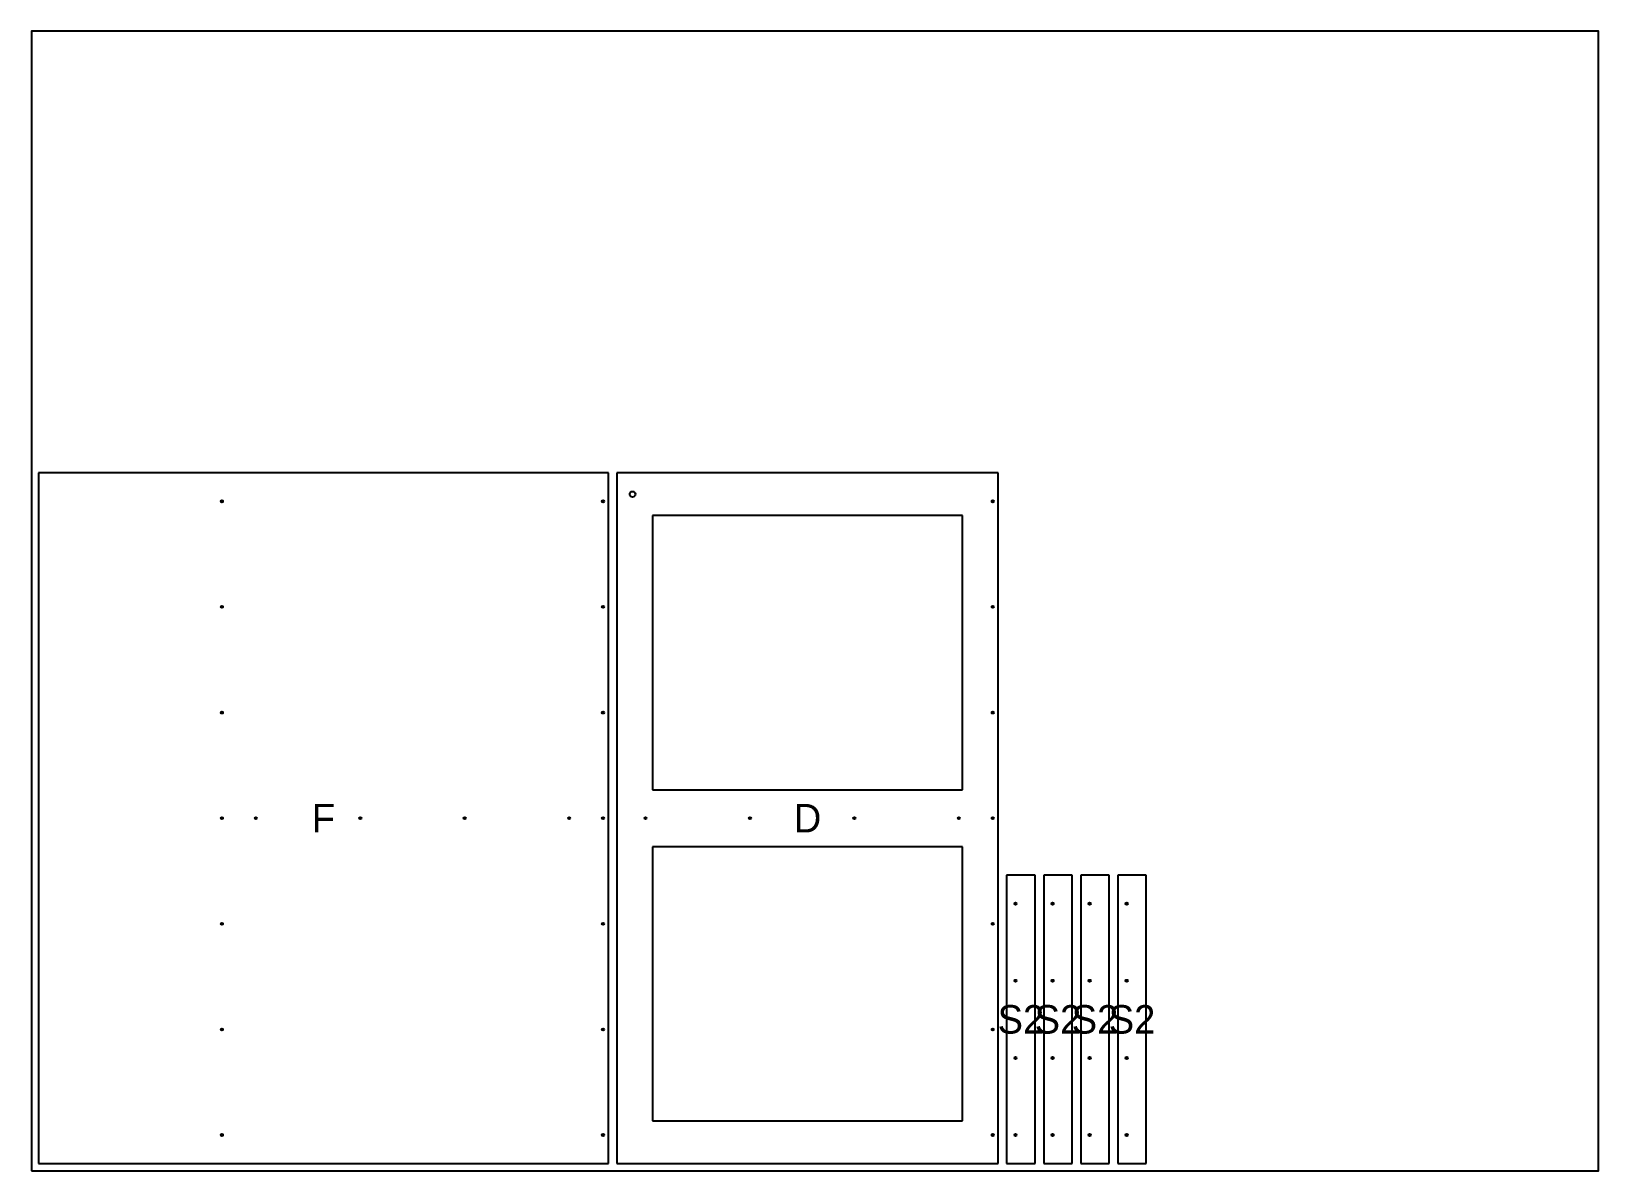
# Model space of a CAD drawing. Header units: millimetres. Extents: x 0 to 2200, y 0 to 1600.
import ezdxf
from ezdxf.enums import TextEntityAlignment as Align

# ---------------------------------------------------------------- set-up
doc = ezdxf.new("R2010")
doc.units = ezdxf.units.MM
for name, color, linetype in [('CHAPA', 9, 'CONTINUOUS'), ('CORTE_EXTERNO', 1, 'CONTINUOUS'), ('CORTE_INTERNO', 5, 'CONTINUOUS'), ('FURO_GUIA_3', 3, 'CONTINUOUS'), ('TEXTO_NAO_CORTAR', 8, 'CONTINUOUS')]:
    doc.layers.add(name, color=color, linetype=linetype)

msp = doc.modelspace()

# ---------------------------------------------------------------- linework, layer by layer
at = {"layer": 'CHAPA'}
msp.add_lwpolyline([(0, 0), (2200, 0), (2200, 1600), (0, 1600)], close=True, dxfattribs=at)
at = {"layer": 'CORTE_EXTERNO'}
for p, q in [((810, 980), (10, 980)), ((10, 980), (10, 10)), ((810, 10), (810, 980)), ((1357, 980), (822, 980)), ((822, 980), (822, 10)), ((1357, 10), (1357, 980)), ((1409, 415), (1369, 415)), ((1369, 415), (1369, 10)), ((1409, 10), (1409, 415)), ((1461, 415), (1421, 415)), ((1421, 415), (1421, 10)), ((1461, 10), (1461, 415)), ((1513, 415), (1473, 415)), ((1473, 415), (1473, 10)), ((1513, 10), (1513, 415)), ((1565, 415), (1525, 415)), ((1525, 415), (1525, 10)), ((1565, 10), (1565, 415)), ((10, 10), (810, 10)), ((822, 10), (1357, 10)), ((1369, 10), (1409, 10)), ((1421, 10), (1461, 10)), ((1473, 10), (1513, 10)), ((1525, 10), (1565, 10))]:
    msp.add_line(p, q, dxfattribs=at)
at = {"layer": 'CORTE_INTERNO'}
for p, q in [((1307, 920), (872, 920)), ((872, 920), (872, 535)), ((1307, 535), (1307, 920)), ((872, 535), (1307, 535)), ((1307, 455), (872, 455)), ((872, 455), (872, 70)), ((1307, 70), (1307, 455)), ((872, 70), (1307, 70))]:
    msp.add_line(p, q, dxfattribs=at)
msp.add_circle((844, 950), 4, dxfattribs=at)
at = {"layer": 'FURO_GUIA_3'}
for centre in [(267.5, 940), (802.5, 940), (1349.5, 940), (267.5, 791.7), (802.5, 791.7), (1349.5, 791.7), (267.5, 643.3), (802.5, 643.3), (1349.5, 643.3), (267.5, 495), (315, 495), (461.7, 495), (608.3, 495), (755, 495), (802.5, 495), (862, 495), (1008.7, 495), (1155.3, 495), (1302, 495), (1349.5, 495), (1381.5, 375), (1433.5, 375), (1485.5, 375), (1537.5, 375), (267.5, 346.7), (802.5, 346.7), (1349.5, 346.7), (1381.5, 266.7), (1433.5, 266.7), (1485.5, 266.7), (1537.5, 266.7), (267.5, 198.3), (802.5, 198.3), (1349.5, 198.3), (1381.5, 158.3), (1433.5, 158.3), (1485.5, 158.3), (1537.5, 158.3), (267.5, 50), (802.5, 50), (1349.5, 50), (1381.5, 50), (1433.5, 50), (1485.5, 50), (1537.5, 50)]:
    msp.add_circle(centre, 1.5, dxfattribs=at)

# ---------------------------------------------------------------- texts
at = {"layer": 'TEXTO_NAO_CORTAR'}
for s, p in [('F', (410, 495)), ('D', (1089.5, 495)), ('S2', (1389, 212.5)), ('S2', (1441, 212.5)), ('S2', (1493, 212.5)), ('S2', (1545, 212.5))]:
    msp.add_text(s, height=40, dxfattribs=at).set_placement(p, align=Align.MIDDLE_CENTER)

doc.saveas('drawing.dxf')
